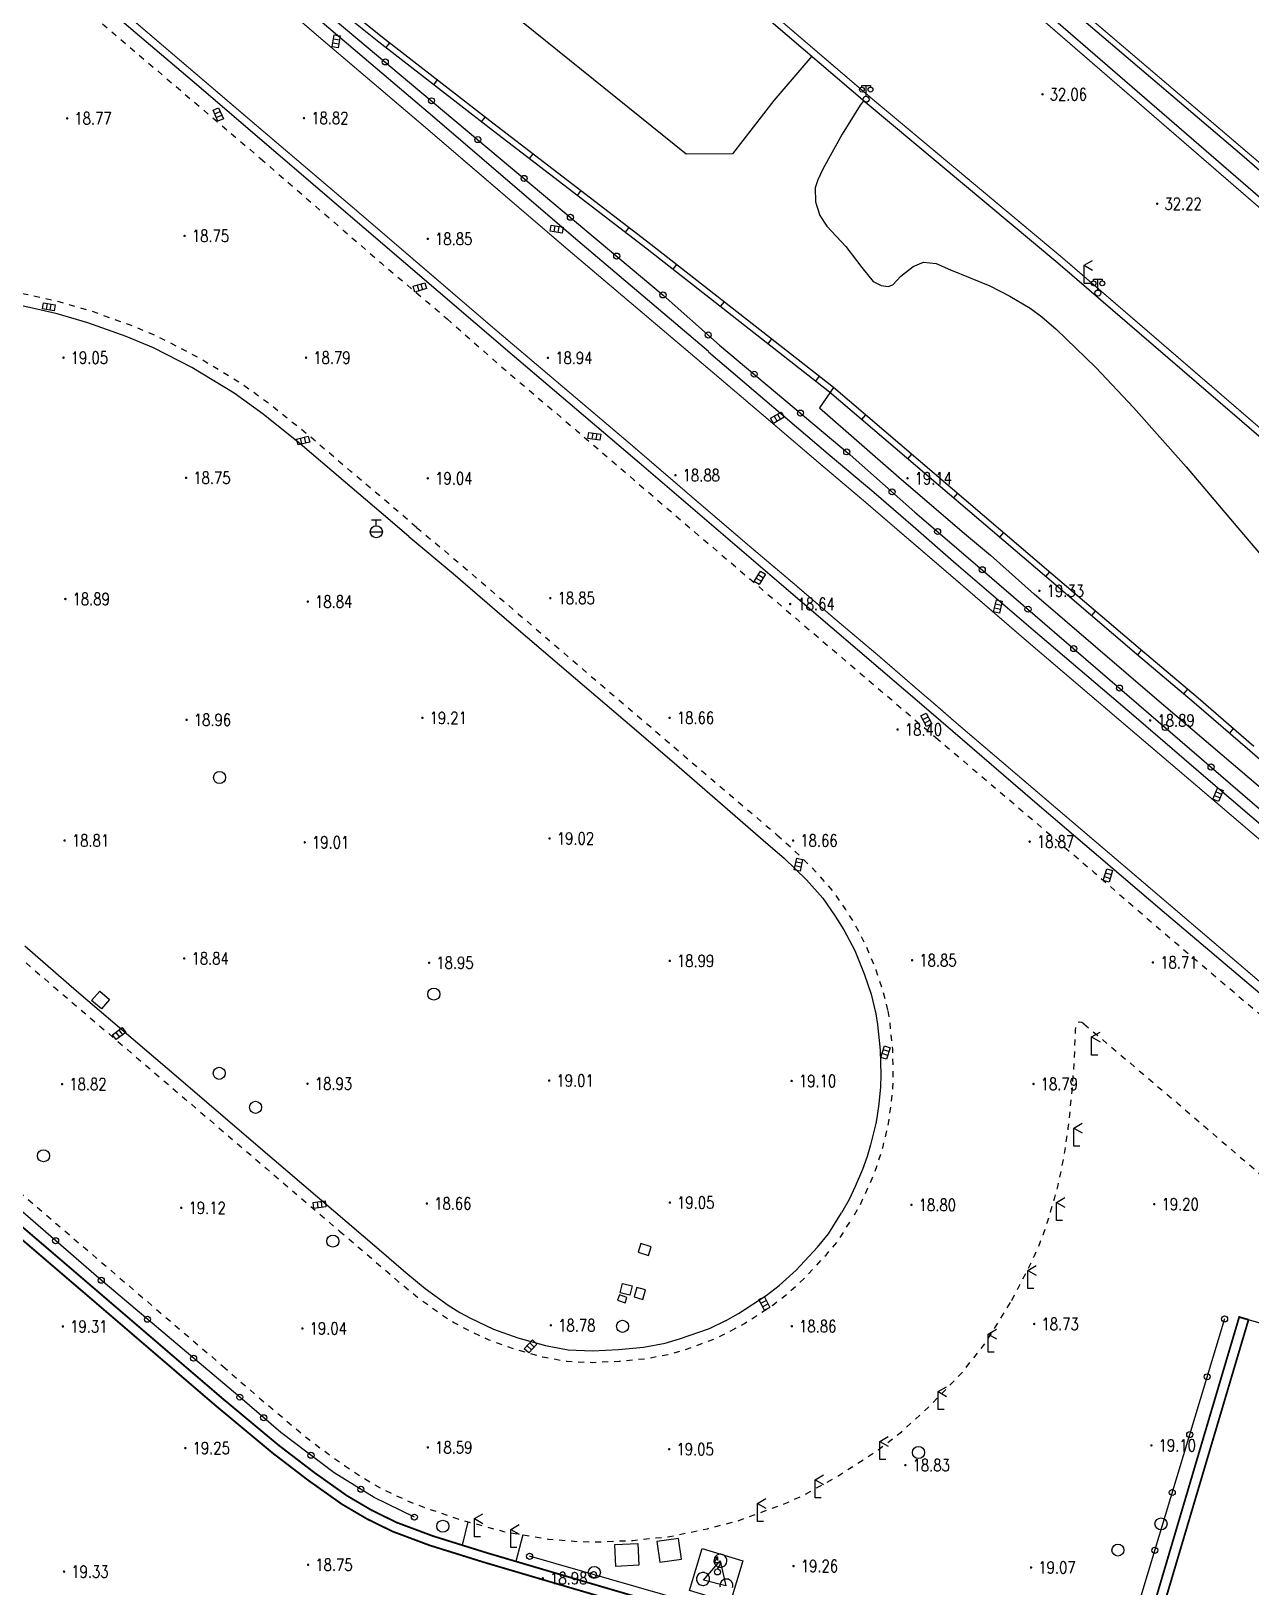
# Model space of a CAD drawing. Extents: x 404846 to 408477, y 3390929 to 3392894.
# Drawn here: x 407848.6 to 407949.5, y 3391312.7 to 3391441.5 of the extents above; entities that cross this region are included whole.
import ezdxf
from ezdxf.enums import TextEntityAlignment as Align

# ---------------------------------------------------------------- set-up
doc = ezdxf.new("R2010")
doc.units = 0
doc.header["$LTSCALE"] = 0.5
doc.linetypes.add('X1', pattern=[5, 4, -1])
doc.linetypes.add('X6', pattern=[2, 1, -1])
doc.layers.get('0').update_dxf_attribs({"linetype": 'CONTINUOUS'})
doc.layers.add('ASSIST', color=7, linetype='CONTINUOUS', plot=False)
for name, color, linetype in [('DLDW', 11, 'CONTINUOUS'), ('DLSS', 4, 'CONTINUOUS'), ('DMTZ', 3, 'CONTINUOUS'), ('FZTZ', 7, 'CONTINUOUS'), ('GCD', 1, 'CONTINUOUS'), ('GXYZ', 2, 'CONTINUOUS'), ('JMD', 6, 'CONTINUOUS'), ('SXSS', 5, 'CONTINUOUS'), ('ZBTZ', 3, 'CONTINUOUS')]:
    doc.layers.add(name, color=color, linetype=linetype)
doc.styles.add('HZ', font='rs.shx', dxfattribs={"width": 0.8, "bigfont": 'hztxt.shx'})
doc.linetypes.add('10422', pattern='A,0.75,[150,AAA.SHX,S=0.5,R=0,X=0,Y=0.5],1.5,[177,AAA.SHX,S=1,R=0,X=0,Y=0.4],0.75', length=3)
doc.linetypes.add('1161', pattern='A,0,[149,AAA.SHX,S=0.15,R=0,X=0,Y=0],-1.6', length=1.6)
doc.linetypes.add('444', pattern='A,4.5,[145,AAA.SHX,S=1,R=0,X=0,Y=1],4.5,-0.5,[146,AAA.SHX,S=1,R=0,X=0,Y=0],-0.5', length=10)

# ---------------------------------------------------------------- blocks, each defined once
blk = doc.blocks.new('gc097')
for p, q in [((-0.7, 2), (-0.7, 2.3)), ((-0.7, 2.3), (0.7, 2.3)), ((0, 0.5), (0, 2.3)), ((0.7, 2.3), (0.7, 2))]:
    blk.add_line(p, q)
for centre, radius in [((-0.7, 1.6), 0.4), ((0, 0), 0.5), ((0.73, 1.6), 0.4)]:
    blk.add_circle(centre, radius)
blk = doc.blocks.new('gc052')
for p, q in [((0, 3), (1.39, 3.8)), ((0, 3), (1.39, 2.2)), ((0, 0), (0, 3)), ((1, 0), (0, 0))]:
    blk.add_line(p, q)
blk = doc.blocks.new('GC200')
at = {"linetype": 'Continuous', "const_width": 0.2, "flags": 128}
blk.add_lwpolyline([(-0.1, 0, 1), (0.1, 0, 1)], format="xyb", close=True, dxfattribs=at)
blk = doc.blocks.new('gc188')
blk.add_circle((0, 0), 1)
blk = doc.blocks.new('gc041')
for p, q in [((-1, 0.5), (1, 0.5)), ((-1, -0.5), (-1, 0.5)), ((-0.33, 0.5), (-0.33, -0.5)), ((0.33, 0.5), (0.33, -0.5)), ((1, 0.5), (1, -0.5)), ((1, -0.5), (-1, -0.5))]:
    blk.add_line(p, q)
blk = doc.blocks.new('gc133')
for p, q in [((-1, 0), (1, 0)), ((-0.8, 2), (0.8, 2)), ((0, 1), (0, 2))]:
    blk.add_line(p, q)
blk.add_circle((0, 0), 1)
blk = doc.blocks.new('gc170')
at = {"linetype": 'Continuous'}
blk.add_circle((0, 0), 0.5, dxfattribs=at)
blk = doc.blocks.new('gc132')
at = {"linetype": 'Continuous'}
for points in [[(0, 2.5), (-0.58, 1.5)], [(0.58, 1.5), (-0.58, 1.5)], [(0, 2.5), (-0.52, 2.2)], [(0, 2.5), (0, 1.9)], [(0.58, 1.5), (0, 0.5)]]:
    blk.add_lwpolyline(points, dxfattribs=at)
blk.add_circle((0, 0), 0.5, dxfattribs=at)

msp = doc.modelspace()

# ---------------------------------------------------------------- linework, layer by layer
at = {"layer": 'ASSIST', "linetype": 'Continuous', "flags": 128}
for points, elevation in [([(407717.63, 3391628.421), (407739.31, 3391610.068), (407757.814, 3391594.27), (407769.206, 3391584.474), (407791.336, 3391565.567), (407827.53, 3391534.633), (407839.699, 3391524.275), (407860.332, 3391506.583), (407879.896, 3391489.907), (407895.533, 3391476.567), (407914.944, 3391460.054), (407928.86, 3391448.177), (407948.755, 3391431.23), (407960.388, 3391421.121), (407977.245, 3391406.673), (407989.616, 3391396.083), (408002.581, 3391384.986), (408018.632, 3391371.381), (408027.382, 3391363.852)], 33.577), ([(408037.348, 3391353.393), (408020.764, 3391367.559), (408006.025, 3391380.142), (407988.964, 3391394.777), (407976.434, 3391405.494), (407961.692, 3391418.033), (407951.321, 3391426.762), (407929.474, 3391445.669), (407907.852, 3391464.069), (407894.294, 3391475.649), (407880.576, 3391487.379), (407861.8, 3391503.272), (407842.032, 3391520.164), (407828.875, 3391531.544), (407809.095, 3391548.382), (407784.996, 3391568.981), (407774.425, 3391578.052), (407742.824, 3391605.225), (407728.522, 3391617.404)], 33.662), ([(407762.181, 3391568.414), (407803.295, 3391533.316), (407818.831, 3391520.015), (407831.853, 3391508.81), (407851.819, 3391491.816), (407870.756, 3391475.519), (407884.555, 3391463.862), (407903.178, 3391447.956), (407917.763, 3391435.477), (407933.54, 3391422.298), (407951.745, 3391406.611), (407951.738, 3391406.603), (407966.451, 3391393.954), (407978.859, 3391383.245), (407996.064, 3391368.564), (408007.114, 3391359.152), (408006.216, 3391357.944), (408009.811, 3391354.882), (408026.285, 3391340.773), (408026.283, 3391340.766), (408040.074, 3391328.987)], 33.662), ([(407866.383, 3391448.552), (407900.875, 3391419.62), (407905.543, 3391415.479), (407916.358, 3391406.397), (407921.705, 3391401.66), (407927.281, 3391396.893)], 18.831), ([(407927.281, 3391396.893), (407954.804, 3391373.154), (407966.542, 3391363.308)], 18.978), ([(407865.839, 3391328.413), (407854.179, 3391338.256), (407835.117, 3391354.774), (407831.591, 3391358.49), (407827.984, 3391362.392), (407824.975, 3391365.659)], 18.965), ([(407947.338, 3391334.886), (407937.96, 3391303.812)], 19.151), ([(407880.287, 3391318.484), (407876.97, 3391320.097), (407873.649, 3391322.16), (407869.242, 3391325.476), (407865.839, 3391328.413)], 19.012), ([(407933.556, 3391302.679), (407889.82, 3391315.242)], 19.191)]:
    msp.add_lwpolyline(points, dxfattribs=dict(at, elevation=elevation))
at = {"layer": 'DLDW', "linetype": 'Continuous', "elevation": 19.439, "flags": 128}
msp.add_lwpolyline([(407905.603, 3391314.869), (407906.049, 3391312.79), (407904.223, 3391313.281), (407905.603, 3391314.869)], close=True, dxfattribs=at)
at = {"layer": 'DLSS', "linetype": 'Continuous', "const_width": 0.1, "flags": 128}
for points, elevation in [([(407952.106, 3391407.03), (407933.897, 3391422.72), (407918.12, 3391435.899), (407903.537, 3391448.376), (407884.913, 3391464.284), (407871.115, 3391475.94), (407852.178, 3391492.236), (407832.212, 3391509.23), (407819.191, 3391520.434), (407803.655, 3391533.737), (407762.54, 3391568.834), (407749.423, 3391580.054), (407733.182, 3391593.964), (407718.95, 3391606.083), (407707.1, 3391616.026)], 30.22), ([(407841.622, 3391519.69), (407861.38, 3391502.779), (407880.157, 3391486.885), (407893.873, 3391475.156), (407907.432, 3391463.576), (407929.052, 3391445.178), (407950.897, 3391426.272)], 31.508), ([(407960.79, 3391421.591), (407949.049, 3391431.577), (407929.155, 3391448.523), (407915.24, 3391460.4), (407895.828, 3391476.913)], 32.182), ([(407903.929, 3391414.115), (407892.762, 3391423.577), (407881.274, 3391433.43), (407872.491, 3391440.899), (407863.549, 3391448.584), (407853.954, 3391456.817), (407852.041, 3391458.573), (407850.352, 3391460.462), (407848.981, 3391462.161), (407847.914, 3391463.602), (407846.028, 3391466.752), (407844.499, 3391469.935), (407843.489, 3391472.631), (407843.228, 3391473.425)], 18.765), ([(407898.154, 3391407.299), (407886.966, 3391416.779), (407875.472, 3391426.636), (407866.707, 3391434.09), (407857.664, 3391441.806), (407848.004, 3391450.152), (407843.014, 3391454.423), (407836.23, 3391460.227)], 18.824), ([(407903.929, 3391414.115), (407909.35, 3391409.506), (407913.837, 3391405.672), (407917.601, 3391402.491), (407920.874, 3391399.676), (407924.454, 3391396.609)], 18.78), ([(407898.154, 3391407.299), (407903.53, 3391402.678), (407908.027, 3391398.834), (407911.78, 3391395.663), (407915.054, 3391392.846), (407918.706, 3391389.765)], 18.7), ([(407924.454, 3391396.609), (407930.829, 3391391.107), (407939.15, 3391384.011), (407945.428, 3391378.664), (407953.872, 3391371.46), (407961.044, 3391365.338), (407964.19, 3391362.634)], 19.018), ([(407918.706, 3391389.765), (407922.048, 3391386.872), (407923.458, 3391385.671)], 18.623), ([(407923.458, 3391385.671), (407925.005, 3391384.319), (407933.349, 3391377.204), (407939.626, 3391371.858), (407948.066, 3391364.656), (407955.226, 3391358.545), (407958.36, 3391355.851)], 19.018)]:
    msp.add_lwpolyline(points, dxfattribs=dict(at, elevation=elevation))
at = {"layer": 'DLSS', "linetype": 'X6', "flags": 128}
for points, elevation in [([(407801.933, 3391486.783), (407813.36, 3391477.105), (407827.501, 3391464.976), (407838.581, 3391455.574), (407851.308, 3391444.763), (407867.558, 3391430.913)], 18.738), ([(407867.558, 3391430.913), (407871.939, 3391427.123), (407877.554, 3391422.261), (407882.995, 3391417.665)], 18.559), ([(407880.464, 3391400.393), (407878.178, 3391402.358), (407875.025, 3391405.022), (407871.454, 3391408.067), (407868.367, 3391410.555), (407865.913, 3391412.321), (407862.354, 3391414.479), (407859.118, 3391416.143), (407856.8, 3391417.116), (407853.575, 3391418.276), (407850.963, 3391419.031), (407848.661, 3391419.557), (407847.14, 3391419.876), (407844.719, 3391420.25), (407841.545, 3391420.568)], 18.794), ([(407882.995, 3391417.665), (407887.672, 3391413.535), (407893.692, 3391408.424), (407898.45, 3391404.335), (407903.784, 3391399.759), (407908.687, 3391395.58), (407912.158, 3391392.607), (407919.786, 3391386.11), (407923.431, 3391383.01)], 18.788), ([(407880.464, 3391400.393), (407884.178, 3391397.286), (407888.908, 3391393.222), (407894.264, 3391388.627), (407899.172, 3391384.443), (407902.645, 3391381.469), (407910.291, 3391374.956)], 18.806), ([(407923.431, 3391383.01), (407929.469, 3391377.89), (407936.544, 3391371.839), (407942.218, 3391366.921), (407949.942, 3391360.375), (407955.452, 3391355.635), (407961.099, 3391350.825), (407963.232, 3391348.979)], 18.933), ([(407910.291, 3391374.956), (407911.602, 3391373.775), (407913.484, 3391371.923), (407914.877, 3391370.337), (407915.964, 3391368.766), (407916.704, 3391367.606), (407917.645, 3391365.806), (407918.469, 3391363.792), (407919.049, 3391362.06), (407919.466, 3391360.381)], 18.733), ([(407825.939, 3391366.153), (407829.174, 3391362.611), (407831.835, 3391359.619), (407833.679, 3391357.646), (407835.193, 3391356.136), (407837.544, 3391354.032), (407839.006, 3391352.768), (407843.518, 3391348.906), (407849.802, 3391343.508), (407856.482, 3391337.78), (407864.43, 3391330.984)], 18.855), ([(407847.387, 3391365), (407851.694, 3391361.315), (407859.189, 3391354.909), (407868.046, 3391347.333), (407874.091, 3391342.159)], 19.024), ([(407919.466, 3391360.381), (407919.621, 3391359.393), (407919.841, 3391357.196), (407919.89, 3391355.095), (407919.862, 3391354.034), (407919.712, 3391352.554), (407919.536, 3391351.389), (407919.459, 3391350.874), (407919.012, 3391349.026), (407918.705, 3391348.021), (407918.31, 3391346.896), (407917.675, 3391345.431), (407917.153, 3391344.318), (407916.492, 3391343.166)], 18.939), ([(407935.693, 3391359.307), (407935.516, 3391359.415), (407935.339, 3391359.444), (407935.167, 3391359.4), (407935.056, 3391359.279), (407935.006, 3391359.166), (407934.966, 3391358.778), (407934.878, 3391356.298), (407934.696, 3391353.748), (407934.375, 3391350.681), (407934.15, 3391349.192), (407934.015, 3391348.29), (407933.792, 3391347.203), (407933.544, 3391345.955), (407933.238, 3391344.832), (407932.911, 3391343.735), (407932.63, 3391342.824), (407932.289, 3391341.818), (407931.909, 3391340.824), (407931.538, 3391340.032), (407930.924, 3391338.757), (407929.66, 3391336.318)], 18.957), ([(407935.693, 3391359.307), (407943.432, 3391352.749), (407948.931, 3391348.018), (407954.567, 3391343.217), (407956.671, 3391341.397)], 18.88), ([(407906.483, 3391333.901), (407907.593, 3391334.506), (407909.948, 3391336.032), (407911.099, 3391336.917), (407912.544, 3391338.231), (407914.352, 3391340.178), (407915.045, 3391340.982), (407915.397, 3391341.424), (407916.492, 3391343.166)], 18.662), ([(407874.091, 3391342.159), (407876.737, 3391339.911), (407878.955, 3391337.995), (407880.6, 3391336.643), (407882.546, 3391335.241), (407883.55, 3391334.602), (407884.481, 3391334.086), (407886.458, 3391333.162), (407888.555, 3391332.401), (407890.926, 3391331.741), (407892.918, 3391331.384), (407895.034, 3391331.29), (407897.239, 3391331.396), (407899.372, 3391331.596), (407901.297, 3391331.959), (407902.555, 3391332.286), (407905.085, 3391333.219), (407906.483, 3391333.901)], 18.619), ([(407913.567, 3391320.904), (407915.172, 3391321.779), (407918.5, 3391323.936), (407920.605, 3391325.555), (407922.845, 3391327.591), (407925.561, 3391330.391), (407927.544, 3391332.882), (407929.66, 3391336.318)], 18.653), ([(407864.43, 3391330.984), (407867.16, 3391328.599), (407869.466, 3391326.656), (407871.594, 3391324.88), (407873.11, 3391323.754), (407874.495, 3391322.754), (407875.882, 3391321.85), (407876.948, 3391321.182), (407877.811, 3391320.72), (407879.661, 3391319.864), (407880.917, 3391319.356), (407884.11, 3391318.271), (407887.655, 3391317.305), (407891.377, 3391316.671), (407893.818, 3391316.474), (407895.34, 3391316.432), (407898.357, 3391316.559), (407901.422, 3391316.886), (407904.533, 3391317.529), (407907, 3391318.158), (407910.9, 3391319.587), (407912.563, 3391320.336), (407913.567, 3391320.904)], 18.757)]:
    msp.add_lwpolyline(points, dxfattribs=dict(at, elevation=elevation))
at = {"layer": 'DMTZ', "linetype": '10422', "elevation": 17.012, "flags": 128}
msp.add_lwpolyline([(407913.179, 3391439.399), (407910.042, 3391435.714), (407906.619, 3391431.321)], dxfattribs=at)
at = {"layer": 'FZTZ', "linetype": 'Continuous', "flags": 128}
for points, elevation in [([(407853.579, 3391361.247), (407854.259, 3391362.02), (407855.061, 3391361.314), (407854.381, 3391360.541), (407853.579, 3391361.247)], 19.053), ([(407899.037, 3391341.122), (407898.816, 3391340.404), (407899.651, 3391340.147), (407899.872, 3391340.865), (407899.037, 3391341.122)], 18.963), ([(407897.102, 3391336.453), (407897.718, 3391336.231), (407897.876, 3391336.671), (407897.26, 3391336.893), (407897.102, 3391336.453)], 20.339), ([(407898.296, 3391337.617), (407898.117, 3391336.86), (407897.316, 3391337.05), (407897.495, 3391337.807), (407898.296, 3391337.617)], 18.963), ([(407898.69, 3391337.494), (407898.469, 3391336.707), (407899.198, 3391336.503), (407899.419, 3391337.289), (407898.69, 3391337.494)], 18.963), ([(407898.77, 3391316.302), (407898.851, 3391314.497), (407896.969, 3391314.412), (407896.888, 3391316.217), (407898.77, 3391316.302)], 19.346), ([(407900.363, 3391316.466), (407900.61, 3391314.745), (407902.379, 3391314.999), (407902.132, 3391316.719), (407900.363, 3391316.466)], 19.346), ([(407905.731, 3391315.399), (407905.638, 3391315.412), (407905.544, 3391315.408), (407905.452, 3391315.388), (407905.324, 3391315.329), (407905.217, 3391315.238), (407905.159, 3391315.164), (407905.116, 3391315.081), (407905.087, 3391314.991), (407905.075, 3391314.851), (407905.087, 3391314.758), (407905.115, 3391314.668), (407905.158, 3391314.585), (407905.249, 3391314.477), (407905.323, 3391314.42), (407905.406, 3391314.376), (407905.496, 3391314.348), (407905.589, 3391314.336), (407905.683, 3391314.34), (407905.774, 3391314.36), (407905.902, 3391314.419), (407905.976, 3391314.476), (407906.04, 3391314.545), (407906.091, 3391314.624), (407906.127, 3391314.711), (407906.147, 3391314.803), (407906.151, 3391314.896), (407906.139, 3391314.989), (407906.091, 3391315.122), (407906.041, 3391315.201), (407905.978, 3391315.27), (407905.903, 3391315.328), (407905.776, 3391315.387), (407905.731, 3391315.399)], 19.429), ([(407904.289, 3391313.894), (407904.196, 3391313.906), (407904.102, 3391313.902), (407904.01, 3391313.882), (407903.883, 3391313.823), (407903.775, 3391313.733), (407903.718, 3391313.658), (407903.674, 3391313.575), (407903.646, 3391313.486), (407903.633, 3391313.346), (407903.645, 3391313.253), (407903.674, 3391313.163), (407903.717, 3391313.08), (407903.807, 3391312.972), (407903.881, 3391312.914), (407903.965, 3391312.871), (407904.054, 3391312.843), (407904.147, 3391312.83), (407904.241, 3391312.834), (407904.333, 3391312.854), (407904.46, 3391312.914), (407904.535, 3391312.971), (407904.598, 3391313.04), (407904.649, 3391313.119), (407904.685, 3391313.205), (407904.706, 3391313.297), (407904.71, 3391313.391), (407904.698, 3391313.484), (407904.65, 3391313.616), (407904.599, 3391313.696), (407904.536, 3391313.765), (407904.462, 3391313.822), (407904.334, 3391313.882), (407904.289, 3391313.894)], 19.429)]:
    msp.add_lwpolyline(points, close=True, dxfattribs=dict(at, elevation=elevation))
at = {"layer": 'FZTZ', "linetype": 'Continuous', "elevation": 19.429, "flags": 128}
msp.add_lwpolyline([(407906.623, 3391312.662), (407906.643, 3391312.754), (407906.647, 3391312.847), (407906.635, 3391312.94), (407906.588, 3391313.073), (407906.537, 3391313.152), (407906.474, 3391313.221), (407906.399, 3391313.279), (407906.272, 3391313.338), (407906.227, 3391313.35), (407906.227, 3391313.35), (407906.134, 3391313.363), (407906.04, 3391313.359), (407905.948, 3391313.339), (407905.821, 3391313.28), (407905.713, 3391313.189), (407905.655, 3391313.115), (407905.612, 3391313.032), (407905.584, 3391312.942), (407905.571, 3391312.802), (407905.583, 3391312.709)], dxfattribs=at)
at = {"layer": 'JMD', "linetype": '444', "flags": 128}
for points, elevation in [([(407923.052, 3391385.059), (407910.679, 3391395.638), (407898.891, 3391405.741), (407888.389, 3391414.679), (407876.119, 3391425.16), (407861.907, 3391437.353), (407849.365, 3391447.994)], 20.333), ([(407961.349, 3391352.415), (407950.61, 3391361.514), (407942.16, 3391368.665), (407931.639, 3391377.653), (407923.052, 3391385.059)], 20.752)]:
    msp.add_lwpolyline(points, dxfattribs=dict(at, elevation=elevation))
at = {"layer": 'SXSS', "linetype": 'Continuous'}
for p, q in [((407878.233, 3391440.493), (407877.926, 3391440.098)), ((407882.18, 3391437.424), (407881.873, 3391437.029)), ((407886.127, 3391434.354), (407885.82, 3391433.96)), ((407890.091, 3391431.307), (407889.787, 3391430.91)), ((407894.058, 3391428.263), (407893.754, 3391427.867)), ((407898.025, 3391425.22), (407897.721, 3391424.823)), ((407901.975, 3391422.154), (407901.667, 3391421.761)), ((407905.911, 3391419.07), (407905.602, 3391418.677)), ((407909.846, 3391415.986), (407909.538, 3391415.592)), ((407913.781, 3391412.902), (407913.473, 3391412.508)), ((407917.625, 3391409.705), (407917.3, 3391409.325)), ((407921.428, 3391406.459), (407921.104, 3391406.079)), ((407925.232, 3391403.214), (407924.907, 3391402.833)), ((407929.035, 3391399.968), (407928.71, 3391399.588)), ((407932.838, 3391396.722), (407932.514, 3391396.342)), ((407936.638, 3391393.472), (407936.313, 3391393.092)), ((407940.437, 3391390.222), (407940.115, 3391389.84)), ((407944.262, 3391387.002), (407943.94, 3391386.619)), ((407948.056, 3391383.745), (407947.729, 3391383.366))]:
    msp.add_line(p, q, dxfattribs=at)
at = {"layer": 'SXSS', "linetype": '10422', "elevation": 21.227, "flags": 128}
msp.add_lwpolyline([(408019.649, 3391307.657), (408013.742, 3391315.361), (408007.544, 3391323.519), (408002.032, 3391330.857), (408000.724, 3391332.559), (407998.204, 3391335.848), (407996.428, 3391338.209), (407995.344, 3391339.476), (407992.866, 3391342.396), (407990.872, 3391344.785), (407990.045, 3391345.788), (407988.179, 3391347.712), (407986.198, 3391349.665), (407983.703, 3391352.103), (407981.669, 3391353.981), (407978.265, 3391356.999), (407973.561, 3391361.078), (407968.67, 3391365.234), (407963.698, 3391369.568), (407958.271, 3391374.315), (407953.435, 3391378.438), (407949.435, 3391381.893), (407944.823, 3391385.877), (407940.048, 3391389.896), (407932.637, 3391396.237), (407914.652, 3391411.584), (407899.554, 3391423.417), (407886.466, 3391433.457), (407877.34, 3391440.554), (407872.525, 3391444.433), (407869.185, 3391447.354), (407868.121, 3391449.014), (407867.187, 3391450.695), (407866.5, 3391452.324), (407866.088, 3391453.584), (407865.769, 3391455.667), (407865.685, 3391457.741), (407865.911, 3391459.964), (407866.286, 3391461.841), (407867.046, 3391464.007), (407867.841, 3391465.678), (407868.851, 3391467.124), (407870.393, 3391469.034), (407873.854, 3391472.92)], dxfattribs=at)
at = {"layer": 'SXSS', "color": 7, "linetype": 'Continuous', "elevation": 21.227, "flags": 128}
msp.add_lwpolyline([(407949.762, 3391382.271), (407945.147, 3391386.257), (407940.372, 3391390.277), (407932.962, 3391396.617), (407914.969, 3391411.971), (407899.86, 3391423.812), (407886.772, 3391433.853), (407877.65, 3391440.946), (407872.847, 3391444.816), (407869.568, 3391447.684), (407868.55, 3391449.271), (407867.637, 3391450.914), (407866.969, 3391452.499), (407866.576, 3391453.7), (407866.267, 3391455.715), (407866.186, 3391457.726), (407866.406, 3391459.89), (407866.769, 3391461.709), (407867.509, 3391463.816), (407868.275, 3391465.426), (407869.251, 3391466.823), (407870.774, 3391468.711), (407874.227, 3391472.587)], dxfattribs=at)
at = {"layer": 'SXSS', "linetype": 'Continuous', "elevation": 15.501, "flags": 128}
msp.add_lwpolyline([(407917.479, 3391435.72), (407917.173, 3391435.335), (407915.675, 3391432.931), (407914.112, 3391430.105), (407913.666, 3391429.144), (407913.461, 3391428.499), (407913.492, 3391427.33), (407913.827, 3391426.209), (407914.411, 3391425.325), (407915.989, 3391423.642), (407917.328, 3391421.915), (407918.266, 3391420.749), (407918.927, 3391420.413), (407919.507, 3391420.321), (407919.877, 3391420.458), (407920.542, 3391421.19), (407921.556, 3391421.993), (407922.424, 3391422.335), (407923.475, 3391422.22), (407924.653, 3391421.704), (407927.921, 3391420.382), (407929.569, 3391419.535), (407931.252, 3391418.532), (407932.221, 3391417.819), (407933.401, 3391416.806), (407936.667, 3391413.633), (407939.793, 3391410.319), (407944.149, 3391405.398), (407948.431, 3391400.347), (407952.033, 3391396.102)], dxfattribs=at)
at = {"layer": 'SXSS', "linetype": 'X1', "const_width": 0.15, "flags": 128}
for points, elevation in [([(407808.057, 3391383.138), (407810.319, 3391380.592), (407814.423, 3391376.045), (407816.643, 3391373.556), (407819.717, 3391370.057), (407824.457, 3391364.814), (407830.713, 3391357.879), (407833.239, 3391355.176), (407835.984, 3391352.713), (407840.994, 3391348.346), (407848.16, 3391342.232), (407855.784, 3391335.701), (407864.357, 3391328.345), (407869.028, 3391324.455), (407871.994, 3391322.182), (407874.71, 3391320.255), (407876.755, 3391319.053), (407878.822, 3391318.041), (407881.82, 3391316.921), (407886.27, 3391315.532), (407891.819, 3391313.894), (407897.708, 3391312.17), (407906.092, 3391309.716)], 18.858), ([(407807.447, 3391382.597), (407809.712, 3391380.048), (407813.817, 3391375.5), (407816.033, 3391373.015), (407819.108, 3391369.515), (407823.852, 3391364.267), (407830.113, 3391357.327), (407832.667, 3391354.593), (407835.443, 3391352.102), (407840.462, 3391347.729), (407847.63, 3391341.612), (407855.254, 3391335.082), (407863.83, 3391327.722), (407868.519, 3391323.818), (407871.51, 3391321.526), (407874.267, 3391319.57), (407876.368, 3391318.334), (407878.499, 3391317.291), (407881.555, 3391316.149), (407886.033, 3391314.752), (407891.589, 3391313.112), (407897.478, 3391311.387), (407905.863, 3391308.933)], 18.858), ([(407914.985, 3391218.79), (407920.802, 3391238.276), (407928.549, 3391264.645), (407937.141, 3391293.627), (407938.623, 3391298.778), (407949.315, 3391334.821)], 19.144), ([(407949.315, 3391334.821), (407948.545, 3391335.046), (407945.686, 3391325.405)], 18.745), ([(407945.686, 3391325.405), (407941.712, 3391311.967), (407938.21, 3391300.139), (407924.002, 3391304.356), (407906.092, 3391309.716)], 19)]:
    msp.add_lwpolyline(points, dxfattribs=dict(at, elevation=elevation))
at = {"layer": 'ZBTZ', "linetype": '1161', "flags": 128}
for points, elevation in [([(407904.627, 3391414.939), (407893.462, 3391424.399), (407881.976, 3391434.251), (407873.193, 3391441.72), (407864.252, 3391449.403), (407854.671, 3391457.625), (407852.81, 3391459.332), (407851.175, 3391461.161), (407849.835, 3391462.822), (407848.813, 3391464.202), (407846.98, 3391467.265), (407845.493, 3391470.359), (407844.508, 3391472.989), (407844.198, 3391473.717)], 18.765), ([(407906.619, 3391431.321), (407902.787, 3391431.274), (407877.658, 3391451.564), (407875.665, 3391453.907), (407874.734, 3391455.632), (407874.628, 3391456.669), (407874.615, 3391458.001), (407874.822, 3391459.694), (407875.094, 3391460.793), (407875.428, 3391461.514), (407876.866, 3391462.896), (407880.675, 3391467.14)], 16.781), ([(407879.818, 3391399.641), (407877.535, 3391401.603), (407874.384, 3391404.266), (407870.822, 3391407.303), (407867.766, 3391409.766), (407865.366, 3391411.494), (407861.87, 3391413.614), (407858.699, 3391415.244), (407856.44, 3391416.192), (407853.269, 3391417.332), (407850.714, 3391418.07), (407848.448, 3391418.589), (407846.962, 3391418.901), (407844.594, 3391419.266), (407841.446, 3391419.581)], 18.794), ([(407904.624, 3391414.932), (407910.046, 3391410.322), (407914.531, 3391406.489), (407918.297, 3391403.307), (407921.569, 3391400.492), (407925.111, 3391397.381)], 18.745), ([(407914.969, 3391411.971), (407913.816, 3391410.275), (407920.369, 3391404.55), (407925.824, 3391399.878), (407927.962, 3391398.101)], 18.739), ([(407879.833, 3391399.637), (407883.505, 3391396.565), (407888.328, 3391392.421), (407893.624, 3391387.878), (407898.475, 3391383.744), (407902.005, 3391380.72), (407909.574, 3391374.141)], 19.017), ([(407925.111, 3391397.381), (407931.488, 3391391.913), (407939.823, 3391384.817), (407946.172, 3391379.377), (407954.53, 3391372.215), (407961.674, 3391366.149), (407964.878, 3391363.396)], 19.08), ([(407963.688, 3391367.342), (407951.606, 3391377.728), (407941.732, 3391386.147), (407931.574, 3391394.88), (407927.962, 3391398.101)], 19.179), ([(407909.574, 3391374.141), (407910.876, 3391373.023), (407912.748, 3391371.227), (407914.078, 3391369.713), (407915.121, 3391368.206), (407915.827, 3391367.098), (407916.726, 3391365.379), (407917.52, 3391363.439), (407918.076, 3391361.777), (407918.484, 3391360.137)], 18.749), ([(407848.045, 3391365.753), (407852.319, 3391362.045), (407859.814, 3391355.639), (407868.671, 3391348.064), (407874.716, 3391342.889)], 19.024), ([(407918.484, 3391360.137), (407918.625, 3391359.265), (407918.838, 3391357.134), (407918.886, 3391355.096), (407918.859, 3391354.098), (407918.715, 3391352.68), (407918.543, 3391351.538), (407918.472, 3391351.067), (407918.044, 3391349.291), (407917.751, 3391348.334), (407917.374, 3391347.263), (407916.76, 3391345.844), (407916.262, 3391344.782), (407915.622, 3391343.665)], 18.939), ([(407906.025, 3391334.741), (407907.103, 3391335.329), (407909.395, 3391336.815), (407910.484, 3391337.652), (407911.87, 3391338.912), (407913.638, 3391340.816), (407914.555, 3391341.935), (407915.622, 3391343.665)], 18.653), ([(407874.714, 3391342.891), (407877.362, 3391340.641), (407879.574, 3391338.73), (407881.187, 3391337.405), (407883.085, 3391336.037), (407884.041, 3391335.428), (407884.918, 3391334.943), (407886.826, 3391334.051), (407888.848, 3391333.317), (407891.14, 3391332.679), (407893.025, 3391332.342), (407895.032, 3391332.252), (407897.171, 3391332.355), (407899.238, 3391332.548), (407901.032, 3391332.872), (407902.231, 3391333.232), (407904.707, 3391334.105), (407906.062, 3391334.765)], 18.619), ([(407968.576, 3391331.126), (407968.643, 3391330.829), (407968.582, 3391330.367), (407968.462, 3391329.941), (407968.26, 3391329.703), (407967.897, 3391329.465), (407967.537, 3391329.457), (407966.855, 3391329.609), (407956.234, 3391332.798), (407949.315, 3391334.821)], 18.83), ([(407884.279, 3391316.153), (407884.741, 3391318.099)], 19.199), ([(407889.27, 3391317.03), (407888.681, 3391314.821)], 19.199)]:
    msp.add_lwpolyline(points, dxfattribs=dict(at, elevation=elevation))
at = {"layer": 'ZBTZ', "linetype": '1161', "elevation": 19.409, "flags": 128}
msp.add_lwpolyline([(407907.476, 3391314.862), (407906.427, 3391311.4), (407903.047, 3391312.424), (407904.096, 3391315.886), (407907.476, 3391314.862)], close=True, dxfattribs=at)

# ---------------------------------------------------------------- block references
at = {"layer": 'DLDW', "linetype": 'Continuous', "xscale": 0.5, "yscale": 0.5}
for name, p in [('gc097', (407917.671, 3391435.823, 32.646)), ('gc097', (407936.846, 3391419.789, 34.149)), ('gc132', (407905.369, 3391313.952))]:
    msp.add_blockref(name, p, dxfattribs=at)
at = {"layer": 'DLSS', "linetype": 'Continuous', "xscale": 0.5, "yscale": 0.5}
for p in [(407935.717, 3391420.589, 34.042), (407936.332, 3391356.72, 19.209), (407934.851, 3391349.184, 19.161), (407933.415, 3391343.035, 19.145), (407931.059, 3391337.403, 19.193), (407927.766, 3391332.14, 19.013), (407923.626, 3391327.381, 19.013), (407918.795, 3391323.257, 19.013), (407913.443, 3391320.074, 19.013), (407908.667, 3391318.116, 19.221), (407885.262, 3391316.868, 19.173), (407888.254, 3391315.975, 19.173)]:
    msp.add_blockref('gc052', p, dxfattribs=at)
at = {"layer": 'GCD', "linetype": 'Continuous'}
ref = msp.add_blockref('GC200', (407932.26, 3391436.235, 32.057), dxfattribs=dict(at, xscale=0.5, yscale=0.5, zscale=0.5))
ref.add_attrib('height', '32.06', dxfattribs={"linetype": 'Continuous', "height": 1, "style": 'HZ', "width": 0.8}).set_placement((407932.86, 3391436.235, 32.057), align=Align.MIDDLE_LEFT)
ref = msp.add_blockref('GC200', (407851.549, 3391434.245, 18.773), dxfattribs=dict(at, xscale=0.5, yscale=0.5, zscale=0.5))
ref.add_attrib('height', '18.77', dxfattribs={"linetype": 'Continuous', "height": 1, "style": 'HZ', "width": 0.8}).set_placement((407852.149, 3391434.245, 18.773), align=Align.MIDDLE_LEFT)
ref = msp.add_blockref('GC200', (407871.149, 3391434.266, 18.816), dxfattribs=dict(at, xscale=0.5, yscale=0.5, zscale=0.5))
ref.add_attrib('height', '18.82', dxfattribs={"linetype": 'Continuous', "height": 1, "style": 'HZ', "width": 0.8}).set_placement((407871.749, 3391434.266, 18.816), align=Align.MIDDLE_LEFT)
ref = msp.add_blockref('GC200', (407941.756, 3391427.174, 32.217), dxfattribs=dict(at, xscale=0.5, yscale=0.5, zscale=0.5))
ref.add_attrib('height', '32.22', dxfattribs={"linetype": 'Continuous', "height": 1, "style": 'HZ', "width": 0.8}).set_placement((407942.356, 3391427.174, 32.217), align=Align.MIDDLE_LEFT)
ref = msp.add_blockref('GC200', (407861.27, 3391424.513, 18.747), dxfattribs=dict(at, xscale=0.5, yscale=0.5, zscale=0.5))
ref.add_attrib('height', '18.75', dxfattribs={"linetype": 'Continuous', "height": 1, "style": 'HZ', "width": 0.8}).set_placement((407861.87, 3391424.513, 18.747), align=Align.MIDDLE_LEFT)
ref = msp.add_blockref('GC200', (407881.394, 3391424.271, 18.848), dxfattribs=dict(at, xscale=0.5, yscale=0.5, zscale=0.5))
ref.add_attrib('height', '18.85', dxfattribs={"linetype": 'Continuous', "height": 1, "style": 'HZ', "width": 0.8}).set_placement((407881.994, 3391424.271, 18.848), align=Align.MIDDLE_LEFT)
ref = msp.add_blockref('GC200', (407851.246, 3391414.44, 19.048), dxfattribs=dict(at, xscale=0.5, yscale=0.5, zscale=0.5))
ref.add_attrib('height', '19.05', dxfattribs={"linetype": 'Continuous', "height": 1, "style": 'HZ', "width": 0.8}).set_placement((407851.846, 3391414.44, 19.048), align=Align.MIDDLE_LEFT)
ref = msp.add_blockref('GC200', (407871.32, 3391414.439, 18.792), dxfattribs=dict(at, xscale=0.5, yscale=0.5, zscale=0.5))
ref.add_attrib('height', '18.79', dxfattribs={"linetype": 'Continuous', "height": 1, "style": 'HZ', "width": 0.8}).set_placement((407871.92, 3391414.439, 18.792), align=Align.MIDDLE_LEFT)
ref = msp.add_blockref('GC200', (407891.338, 3391414.425, 18.944), dxfattribs=dict(at, xscale=0.5, yscale=0.5, zscale=0.5))
ref.add_attrib('height', '18.94', dxfattribs={"linetype": 'Continuous', "height": 1, "style": 'HZ', "width": 0.8}).set_placement((407891.938, 3391414.425, 18.944), align=Align.MIDDLE_LEFT)
ref = msp.add_blockref('GC200', (407861.391, 3391404.499, 18.752), dxfattribs=dict(at, xscale=0.5, yscale=0.5, zscale=0.5))
ref.add_attrib('height', '18.75', dxfattribs={"linetype": 'Continuous', "height": 1, "style": 'HZ', "width": 0.8}).set_placement((407861.991, 3391404.499, 18.752), align=Align.MIDDLE_LEFT)
ref = msp.add_blockref('GC200', (407881.405, 3391404.455, 19.04), dxfattribs=dict(at, xscale=0.5, yscale=0.5, zscale=0.5))
ref.add_attrib('height', '19.04', dxfattribs={"linetype": 'Continuous', "height": 1, "style": 'HZ', "width": 0.8}).set_placement((407882.005, 3391404.455, 19.04), align=Align.MIDDLE_LEFT)
ref = msp.add_blockref('GC200', (407901.888, 3391404.71, 18.88), dxfattribs=dict(at, xscale=0.5, yscale=0.5, zscale=0.5))
ref.add_attrib('height', '18.88', dxfattribs={"linetype": 'Continuous', "height": 1, "style": 'HZ', "width": 0.8}).set_placement((407902.488, 3391404.71, 18.88), align=Align.MIDDLE_LEFT)
ref = msp.add_blockref('GC200', (407921.089, 3391404.457, 19.137), dxfattribs=dict(at, xscale=0.5, yscale=0.5, zscale=0.5))
ref.add_attrib('height', '19.14', dxfattribs={"linetype": 'Continuous', "height": 1, "style": 'HZ', "width": 0.8}).set_placement((407921.689, 3391404.457, 19.137), align=Align.MIDDLE_LEFT)
ref = msp.add_blockref('GC200', (407851.398, 3391394.468, 18.893), dxfattribs=dict(at, xscale=0.5, yscale=0.5, zscale=0.5))
ref.add_attrib('height', '18.89', dxfattribs={"linetype": 'Continuous', "height": 1, "style": 'HZ', "width": 0.8}).set_placement((407851.998, 3391394.468, 18.893), align=Align.MIDDLE_LEFT)
ref = msp.add_blockref('GC200', (407871.467, 3391394.25, 18.84), dxfattribs=dict(at, xscale=0.5, yscale=0.5, zscale=0.5))
ref.add_attrib('height', '18.84', dxfattribs={"linetype": 'Continuous', "height": 1, "style": 'HZ', "width": 0.8}).set_placement((407872.067, 3391394.25, 18.84), align=Align.MIDDLE_LEFT)
ref = msp.add_blockref('GC200', (407891.535, 3391394.544, 18.848), dxfattribs=dict(at, xscale=0.5, yscale=0.5, zscale=0.5))
ref.add_attrib('height', '18.85', dxfattribs={"linetype": 'Continuous', "height": 1, "style": 'HZ', "width": 0.8}).set_placement((407892.135, 3391394.544, 18.848), align=Align.MIDDLE_LEFT)
ref = msp.add_blockref('GC200', (407911.385, 3391394.051, 18.64), dxfattribs=dict(at, xscale=0.5, yscale=0.5, zscale=0.5))
ref.add_attrib('height', '18.64', dxfattribs={"linetype": 'Continuous', "height": 1, "style": 'HZ', "width": 0.8}).set_placement((407911.985, 3391394.051, 18.64), align=Align.MIDDLE_LEFT)
ref = msp.add_blockref('GC200', (407932.011, 3391395.141, 19.333), dxfattribs=dict(at, xscale=0.5, yscale=0.5, zscale=0.5))
ref.add_attrib('height', '19.33', dxfattribs={"linetype": 'Continuous', "height": 1, "style": 'HZ', "width": 0.8}).set_placement((407932.611, 3391395.141, 19.333), align=Align.MIDDLE_LEFT)
ref = msp.add_blockref('GC200', (407861.431, 3391384.47, 18.96), dxfattribs=dict(at, xscale=0.5, yscale=0.5, zscale=0.5))
ref.add_attrib('height', '18.96', dxfattribs={"linetype": 'Continuous', "height": 1, "style": 'HZ', "width": 0.8}).set_placement((407862.031, 3391384.47, 18.96), align=Align.MIDDLE_LEFT)
ref = msp.add_blockref('GC200', (407880.947, 3391384.629, 19.213), dxfattribs=dict(at, xscale=0.5, yscale=0.5, zscale=0.5))
ref.add_attrib('height', '19.21', dxfattribs={"linetype": 'Continuous', "height": 1, "style": 'HZ', "width": 0.8}).set_placement((407881.547, 3391384.629, 19.213), align=Align.MIDDLE_LEFT)
ref = msp.add_blockref('GC200', (407901.41, 3391384.631, 18.656), dxfattribs=dict(at, xscale=0.5, yscale=0.5, zscale=0.5))
ref.add_attrib('height', '18.66', dxfattribs={"linetype": 'Continuous', "height": 1, "style": 'HZ', "width": 0.8}).set_placement((407902.01, 3391384.631, 18.656), align=Align.MIDDLE_LEFT)
ref = msp.add_blockref('GC200', (407941.177, 3391384.414, 18.893), dxfattribs=dict(at, xscale=0.5, yscale=0.5, zscale=0.5))
ref.add_attrib('height', '18.89', dxfattribs={"linetype": 'Continuous', "height": 1, "style": 'HZ', "width": 0.8}).set_placement((407941.777, 3391384.414, 18.893), align=Align.MIDDLE_LEFT)
ref = msp.add_blockref('GC200', (407920.272, 3391383.667, 18.4), dxfattribs=dict(at, xscale=0.5, yscale=0.5, zscale=0.5))
ref.add_attrib('height', '18.40', dxfattribs={"linetype": 'Continuous', "height": 1, "style": 'HZ', "width": 0.8}).set_placement((407920.872, 3391383.667, 18.4), align=Align.MIDDLE_LEFT)
ref = msp.add_blockref('GC200', (407851.34, 3391374.478, 18.813), dxfattribs=dict(at, xscale=0.5, yscale=0.5, zscale=0.5))
ref.add_attrib('height', '18.81', dxfattribs={"linetype": 'Continuous', "height": 1, "style": 'HZ', "width": 0.8}).set_placement((407851.94, 3391374.478, 18.813), align=Align.MIDDLE_LEFT)
ref = msp.add_blockref('GC200', (407871.212, 3391374.329, 19.013), dxfattribs=dict(at, xscale=0.5, yscale=0.5, zscale=0.5))
ref.add_attrib('height', '19.01', dxfattribs={"linetype": 'Continuous', "height": 1, "style": 'HZ', "width": 0.8}).set_placement((407871.812, 3391374.329, 19.013), align=Align.MIDDLE_LEFT)
ref = msp.add_blockref('GC200', (407891.472, 3391374.651, 19.024), dxfattribs=dict(at, xscale=0.5, yscale=0.5, zscale=0.5))
ref.add_attrib('height', '19.02', dxfattribs={"linetype": 'Continuous', "height": 1, "style": 'HZ', "width": 0.8}).set_placement((407892.072, 3391374.651, 19.024), align=Align.MIDDLE_LEFT)
ref = msp.add_blockref('GC200', (407911.625, 3391374.472, 18.656), dxfattribs=dict(at, xscale=0.5, yscale=0.5, zscale=0.5))
ref.add_attrib('height', '18.66', dxfattribs={"linetype": 'Continuous', "height": 1, "style": 'HZ', "width": 0.8}).set_placement((407912.225, 3391374.472, 18.656), align=Align.MIDDLE_LEFT)
ref = msp.add_blockref('GC200', (407931.206, 3391374.387, 18.867), dxfattribs=dict(at, xscale=0.5, yscale=0.5, zscale=0.5))
ref.add_attrib('height', '18.87', dxfattribs={"linetype": 'Continuous', "height": 1, "style": 'HZ', "width": 0.8}).set_placement((407931.806, 3391374.387, 18.867), align=Align.MIDDLE_LEFT)
ref = msp.add_blockref('GC200', (407861.244, 3391364.725, 18.84), dxfattribs=dict(at, xscale=0.5, yscale=0.5, zscale=0.5))
ref.add_attrib('height', '18.84', dxfattribs={"linetype": 'Continuous', "height": 1, "style": 'HZ', "width": 0.8}).set_placement((407861.844, 3391364.725, 18.84), align=Align.MIDDLE_LEFT)
ref = msp.add_blockref('GC200', (407901.416, 3391364.519, 18.992), dxfattribs=dict(at, xscale=0.5, yscale=0.5, zscale=0.5))
ref.add_attrib('height', '18.99', dxfattribs={"linetype": 'Continuous', "height": 1, "style": 'HZ', "width": 0.8}).set_placement((407902.016, 3391364.519, 18.992), align=Align.MIDDLE_LEFT)
ref = msp.add_blockref('GC200', (407921.472, 3391364.568, 18.853), dxfattribs=dict(at, xscale=0.5, yscale=0.5, zscale=0.5))
ref.add_attrib('height', '18.85', dxfattribs={"linetype": 'Continuous', "height": 1, "style": 'HZ', "width": 0.8}).set_placement((407922.072, 3391364.568, 18.853), align=Align.MIDDLE_LEFT)
ref = msp.add_blockref('GC200', (407881.501, 3391364.366, 18.947), dxfattribs=dict(at, xscale=0.5, yscale=0.5, zscale=0.5))
ref.add_attrib('height', '18.95', dxfattribs={"linetype": 'Continuous', "height": 1, "style": 'HZ', "width": 0.8}).set_placement((407882.101, 3391364.366, 18.947), align=Align.MIDDLE_LEFT)
ref = msp.add_blockref('GC200', (407941.405, 3391364.391, 18.707), dxfattribs=dict(at, xscale=0.5, yscale=0.5, zscale=0.5))
ref.add_attrib('height', '18.71', dxfattribs={"linetype": 'Continuous', "height": 1, "style": 'HZ', "width": 0.8}).set_placement((407942.005, 3391364.391, 18.707), align=Align.MIDDLE_LEFT)
ref = msp.add_blockref('GC200', (407851.13, 3391354.321, 18.82), dxfattribs=dict(at, xscale=0.5, yscale=0.5, zscale=0.5))
ref.add_attrib('height', '18.82', dxfattribs={"linetype": 'Continuous', "height": 1, "style": 'HZ', "width": 0.8}).set_placement((407851.73, 3391354.321, 18.82), align=Align.MIDDLE_LEFT)
ref = msp.add_blockref('GC200', (407871.446, 3391354.355, 18.928), dxfattribs=dict(at, xscale=0.5, yscale=0.5, zscale=0.5))
ref.add_attrib('height', '18.93', dxfattribs={"linetype": 'Continuous', "height": 1, "style": 'HZ', "width": 0.8}).set_placement((407872.046, 3391354.355, 18.928), align=Align.MIDDLE_LEFT)
ref = msp.add_blockref('GC200', (407891.442, 3391354.617, 19.008), dxfattribs=dict(at, xscale=0.5, yscale=0.5, zscale=0.5))
ref.add_attrib('height', '19.01', dxfattribs={"linetype": 'Continuous', "height": 1, "style": 'HZ', "width": 0.8}).set_placement((407892.042, 3391354.617, 19.008), align=Align.MIDDLE_LEFT)
ref = msp.add_blockref('GC200', (407911.507, 3391354.581, 19.104), dxfattribs=dict(at, xscale=0.5, yscale=0.5, zscale=0.5))
ref.add_attrib('height', '19.10', dxfattribs={"linetype": 'Continuous', "height": 1, "style": 'HZ', "width": 0.8}).set_placement((407912.107, 3391354.581, 19.104), align=Align.MIDDLE_LEFT)
ref = msp.add_blockref('GC200', (407931.517, 3391354.333, 18.787), dxfattribs=dict(at, xscale=0.5, yscale=0.5, zscale=0.5))
ref.add_attrib('height', '18.79', dxfattribs={"linetype": 'Continuous', "height": 1, "style": 'HZ', "width": 0.8}).set_placement((407932.117, 3391354.333, 18.787), align=Align.MIDDLE_LEFT)
ref = msp.add_blockref('GC200', (407860.995, 3391344.077, 19.12), dxfattribs=dict(at, xscale=0.5, yscale=0.5, zscale=0.5))
ref.add_attrib('height', '19.12', dxfattribs={"linetype": 'Continuous', "height": 1, "style": 'HZ', "width": 0.8}).set_placement((407861.595, 3391344.077, 19.12), align=Align.MIDDLE_LEFT)
ref = msp.add_blockref('GC200', (407881.322, 3391344.435, 18.663), dxfattribs=dict(at, xscale=0.5, yscale=0.5, zscale=0.5))
ref.add_attrib('height', '18.66', dxfattribs={"linetype": 'Continuous', "height": 1, "style": 'HZ', "width": 0.8}).set_placement((407881.922, 3391344.435, 18.663), align=Align.MIDDLE_LEFT)
ref = msp.add_blockref('GC200', (407901.423, 3391344.518, 19.053), dxfattribs=dict(at, xscale=0.5, yscale=0.5, zscale=0.5))
ref.add_attrib('height', '19.05', dxfattribs={"linetype": 'Continuous', "height": 1, "style": 'HZ', "width": 0.8}).set_placement((407902.023, 3391344.518, 19.053), align=Align.MIDDLE_LEFT)
ref = msp.add_blockref('GC200', (407921.421, 3391344.327, 18.8), dxfattribs=dict(at, xscale=0.5, yscale=0.5, zscale=0.5))
ref.add_attrib('height', '18.80', dxfattribs={"linetype": 'Continuous', "height": 1, "style": 'HZ', "width": 0.8}).set_placement((407922.021, 3391344.327, 18.8), align=Align.MIDDLE_LEFT)
ref = msp.add_blockref('GC200', (407941.515, 3391344.385, 19.2), dxfattribs=dict(at, xscale=0.5, yscale=0.5, zscale=0.5))
ref.add_attrib('height', '19.20', dxfattribs={"linetype": 'Continuous', "height": 1, "style": 'HZ', "width": 0.8}).set_placement((407942.115, 3391344.385, 19.2), align=Align.MIDDLE_LEFT)
ref = msp.add_blockref('GC200', (407851.199, 3391334.268, 19.307), dxfattribs=dict(at, xscale=0.5, yscale=0.5, zscale=0.5))
ref.add_attrib('height', '19.31', dxfattribs={"linetype": 'Continuous', "height": 1, "style": 'HZ', "width": 0.8}).set_placement((407851.799, 3391334.268, 19.307), align=Align.MIDDLE_LEFT)
ref = msp.add_blockref('GC200', (407871.017, 3391334.099, 19.04), dxfattribs=dict(at, xscale=0.5, yscale=0.5, zscale=0.5))
ref.add_attrib('height', '19.04', dxfattribs={"linetype": 'Continuous', "height": 1, "style": 'HZ', "width": 0.8}).set_placement((407871.617, 3391334.099, 19.04), align=Align.MIDDLE_LEFT)
ref = msp.add_blockref('GC200', (407891.582, 3391334.359, 18.777), dxfattribs=dict(at, xscale=0.5, yscale=0.5, zscale=0.5))
ref.add_attrib('height', '18.78', dxfattribs={"linetype": 'Continuous', "height": 1, "style": 'HZ', "width": 0.8}).set_placement((407892.182, 3391334.359, 18.777), align=Align.MIDDLE_LEFT)
ref = msp.add_blockref('GC200', (407911.52, 3391334.283, 18.86), dxfattribs=dict(at, xscale=0.5, yscale=0.5, zscale=0.5))
ref.add_attrib('height', '18.86', dxfattribs={"linetype": 'Continuous', "height": 1, "style": 'HZ', "width": 0.8}).set_placement((407912.12, 3391334.283, 18.86), align=Align.MIDDLE_LEFT)
ref = msp.add_blockref('GC200', (407931.579, 3391334.469, 18.733), dxfattribs=dict(at, xscale=0.5, yscale=0.5, zscale=0.5))
ref.add_attrib('height', '18.73', dxfattribs={"linetype": 'Continuous', "height": 1, "style": 'HZ', "width": 0.8}).set_placement((407932.179, 3391334.469, 18.733), align=Align.MIDDLE_LEFT)
ref = msp.add_blockref('GC200', (407861.332, 3391324.201, 19.253), dxfattribs=dict(at, xscale=0.5, yscale=0.5, zscale=0.5))
ref.add_attrib('height', '19.25', dxfattribs={"linetype": 'Continuous', "height": 1, "style": 'HZ', "width": 0.8}).set_placement((407861.932, 3391324.201, 19.253), align=Align.MIDDLE_LEFT)
ref = msp.add_blockref('GC200', (407881.401, 3391324.256, 18.594), dxfattribs=dict(at, xscale=0.5, yscale=0.5, zscale=0.5))
ref.add_attrib('height', '18.59', dxfattribs={"linetype": 'Continuous', "height": 1, "style": 'HZ', "width": 0.8}).set_placement((407882.001, 3391324.256, 18.594), align=Align.MIDDLE_LEFT)
ref = msp.add_blockref('GC200', (407901.376, 3391324.105, 19.051), dxfattribs=dict(at, xscale=0.5, yscale=0.5, zscale=0.5))
ref.add_attrib('height', '19.05', dxfattribs={"linetype": 'Continuous', "height": 1, "style": 'HZ', "width": 0.8}).set_placement((407901.976, 3391324.105, 19.051), align=Align.MIDDLE_LEFT)
ref = msp.add_blockref('GC200', (407941.276, 3391324.423, 19.1), dxfattribs=dict(at, xscale=0.5, yscale=0.5, zscale=0.5))
ref.add_attrib('height', '19.10', dxfattribs={"linetype": 'Continuous', "height": 1, "style": 'HZ', "width": 0.8}).set_placement((407941.876, 3391324.423, 19.1), align=Align.MIDDLE_LEFT)
ref = msp.add_blockref('GC200', (407920.916, 3391322.786, 18.832), dxfattribs=dict(at, xscale=0.5, yscale=0.5, zscale=0.5))
ref.add_attrib('height', '18.83', dxfattribs={"linetype": 'Continuous', "height": 1, "style": 'HZ', "width": 0.8}).set_placement((407921.516, 3391322.786, 18.832), align=Align.MIDDLE_LEFT)
ref = msp.add_blockref('GC200', (407871.487, 3391314.547, 18.754), dxfattribs=dict(at, xscale=0.5, yscale=0.5, zscale=0.5))
ref.add_attrib('height', '18.75', dxfattribs={"linetype": 'Continuous', "height": 1, "style": 'HZ', "width": 0.8}).set_placement((407872.087, 3391314.547, 18.754), align=Align.MIDDLE_LEFT)
ref = msp.add_blockref('GC200', (407911.662, 3391314.439, 19.26), dxfattribs=dict(at, xscale=0.5, yscale=0.5, zscale=0.5))
ref.add_attrib('height', '19.26', dxfattribs={"linetype": 'Continuous', "height": 1, "style": 'HZ', "width": 0.8}).set_placement((407912.262, 3391314.439, 19.26), align=Align.MIDDLE_LEFT)
ref = msp.add_blockref('GC200', (407931.322, 3391314.315, 19.072), dxfattribs=dict(at, xscale=0.5, yscale=0.5, zscale=0.5))
ref.add_attrib('height', '19.07', dxfattribs={"linetype": 'Continuous', "height": 1, "style": 'HZ', "width": 0.8}).set_placement((407931.922, 3391314.315, 19.072), align=Align.MIDDLE_LEFT)
ref = msp.add_blockref('GC200', (407851.292, 3391313.974, 19.333), dxfattribs=dict(at, xscale=0.5, yscale=0.5, zscale=0.5))
ref.add_attrib('height', '19.33', dxfattribs={"linetype": 'Continuous', "height": 1, "style": 'HZ', "width": 0.8}).set_placement((407851.892, 3391313.974, 19.333), align=Align.MIDDLE_LEFT)
ref = msp.add_blockref('GC200', (407890.917, 3391313.424, 18.983), dxfattribs=dict(at, xscale=0.5, yscale=0.5, zscale=0.5))
ref.add_attrib('height', '18.98', dxfattribs={"linetype": 'Continuous', "height": 1, "style": 'HZ', "width": 0.8}).set_placement((407891.517, 3391313.424, 18.983), align=Align.MIDDLE_LEFT)
at = {"layer": 'GXYZ', "linetype": 'Continuous', "xscale": 0.5, "yscale": 0.5}
for p, rotation in [((407873.811, 3391440.621, 18.831), 80.24556582895485), ((407864.058, 3391434.562, 18.801), 113.4771179465417), ((407892.065, 3391425.081, 18.831), 169.9240780862314), ((407880.739, 3391420.253, 18.801), 16.76184212845982), ((407850.034, 3391418.653, 18.998), 170.7518515446523), ((407910.323, 3391409.468, 18.797), 30.36236523530235), ((407871.083, 3391407.584, 18.838), 193.8272241861274), ((407895.178, 3391407.929, 18.801), 352.5257273944246), ((407908.873, 3391396.213, 18.677), 58.83836765330557), ((407928.574, 3391393.847, 19.13), 76.54276352284711), ((407922.648, 3391384.466, 18.575), 117.5665416542156), ((407946.795, 3391378.26, 18.938), 67.49003035978006), ((407912.066, 3391372.487, 18.815), 257.4934525444651), ((407937.675, 3391371.579, 18.963), 73.27690409060153), ((407855.855, 3391358.505, 19.01), 36.87266073755154), ((407919.274, 3391356.93, 18.883), 252.8695198595188), ((407872.432, 3391344.344, 19.089), 8.110179421982764), ((407909.25, 3391336.161, 18.916), 116.3505140118201), ((407889.903, 3391332.61, 18.636), 47.77368534733427)]:
    msp.add_blockref('gc041', p, dxfattribs=dict(at, rotation=rotation))
for name, p in [('gc133', (407877.136, 3391400.033, 18.829)), ('gc188', (407864.164, 3391379.694, 18.829)), ('gc188', (407881.9, 3391361.771, 18.904)), ('gc188', (407864.138, 3391355.216, 19.104)), ('gc188', (407867.144, 3391352.4, 18.904)), ('gc188', (407849.592, 3391348.392, 18.995)), ('gc188', (407873.539, 3391341.33, 18.379)), ('gc188', (407897.516, 3391334.276, 19.083)), ('gc188', (407921.999, 3391323.835, 19.104)), ('gc188', (407882.645, 3391317.731, 19.045)), ('gc188', (407942.075, 3391317.922, 19.238)), ('gc188', (407938.51, 3391315.761, 19.318)), ('gc188', (407895.175, 3391313.91, 19.506))]:
    msp.add_blockref(name, p, dxfattribs=at)
at = {"layer": 'ZBTZ', "linetype": 'Continuous', "xscale": 0.5, "yscale": 0.5}
for p, rotation in [((407877.875, 3391438.912), 320.009968200116), ((407881.706, 3391435.699), 320.009968200116), ((407885.537, 3391432.486), 320.009968200116), ((407889.368, 3391429.272), 320.009968200116), ((407893.198, 3391426.059), 320.009968200116), ((407897.029, 3391422.846), 320.009968200116), ((407900.86, 3391419.633), 320.009968200116), ((407904.601, 3391416.315), 318.4236496691108), ((407908.407, 3391413.074), 319.9778176094112), ((407912.236, 3391409.858), 319.9778176094112), ((407916.065, 3391406.643), 319.9778176094112), ((407919.815, 3391403.335), 318.4617104229613), ((407923.586, 3391400.052), 319.4724068966996), ((407927.281, 3391396.893), 319.2217377987814), ((407927.281, 3391396.893), 319.4724068966996), ((407931.067, 3391393.627), 319.2217377987814), ((407934.853, 3391390.362), 319.2217377987814), ((407938.64, 3391387.096), 319.2217377987814), ((407942.426, 3391383.83), 319.2217377987814), ((407946.212, 3391380.565), 319.2217377987814), ((407850.596, 3391341.361), 139.0897366046612), ((407854.377, 3391338.089), 139.830010068215), ((407858.198, 3391334.864), 139.830010068215), ((407947.338, 3391334.886), 253.206410917919), ((407862.018, 3391331.638), 139.830010068215), ((407945.893, 3391330.099), 253.206410917919), ((407865.839, 3391328.413), 139.2037707731225), ((407865.839, 3391328.413), 139.830010068215), ((407867.814, 3391326.709), 139.2037707731225), ((407944.449, 3391325.312), 253.206410917919), ((407871.73, 3391323.604), 143.0407595760425), ((407875.856, 3391320.789), 148.1515145287431), ((407943.004, 3391320.526), 253.206410917919), ((407880.287, 3391318.484), 154.0671428761091), ((407941.56, 3391315.739), 253.206410917919), ((407889.82, 3391315.242), 163.9734888343314), ((407895.111, 3391313.722), 163.9734888343314)]:
    msp.add_blockref('gc170', p, dxfattribs=dict(at, rotation=rotation))

doc.saveas('drawing.dxf')
